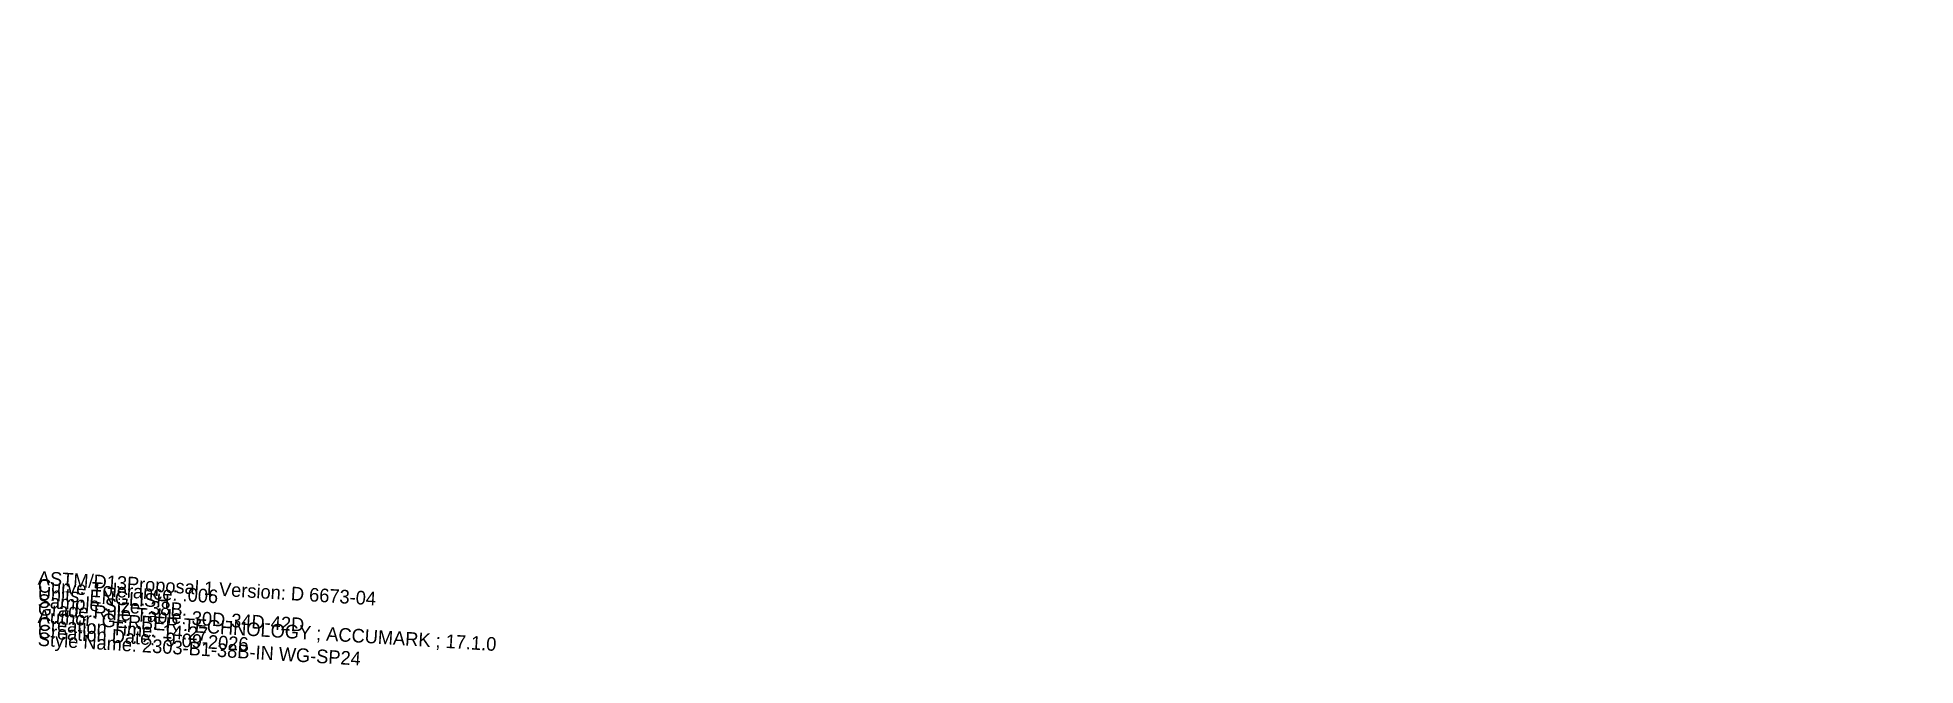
# Model space of a CAD drawing. Extents: x 0 to 34.4, y -0.4 to 11.1.
import ezdxf

# ---------------------------------------------------------------- set-up
doc = ezdxf.new("R2010")
doc.units = 0

msp = doc.modelspace()

# ---------------------------------------------------------------- texts
at = {"layer": '1'}
for s, p in [('ASTM/D13Proposal 1 Version: D 6673-04', (0, 1.12)), ('Curve Tolerance: .006', (0, 0.98)), ('Units: ENGLISH', (0, 0.84)), ('Sample Size: 38B', (0, 0.7)), ('Grade Rule Table: 30D-34D-42D', (0, 0.56)), ('Author: GERBER TECHNOLOGY ; ACCUMARK ; 17.1.0', (0, 0.42)), ('Creation Time: 14:27', (0, 0.28)), ('Creation Date:  9-09-2026', (0, 0.14)), ('Style Name: 2303-B1-38B-IN WG-SP24', (0, 0))]:
    msp.add_text(s, height=0.25, rotation=356.48, dxfattribs=at).set_placement(p)

doc.saveas('drawing.dxf')
